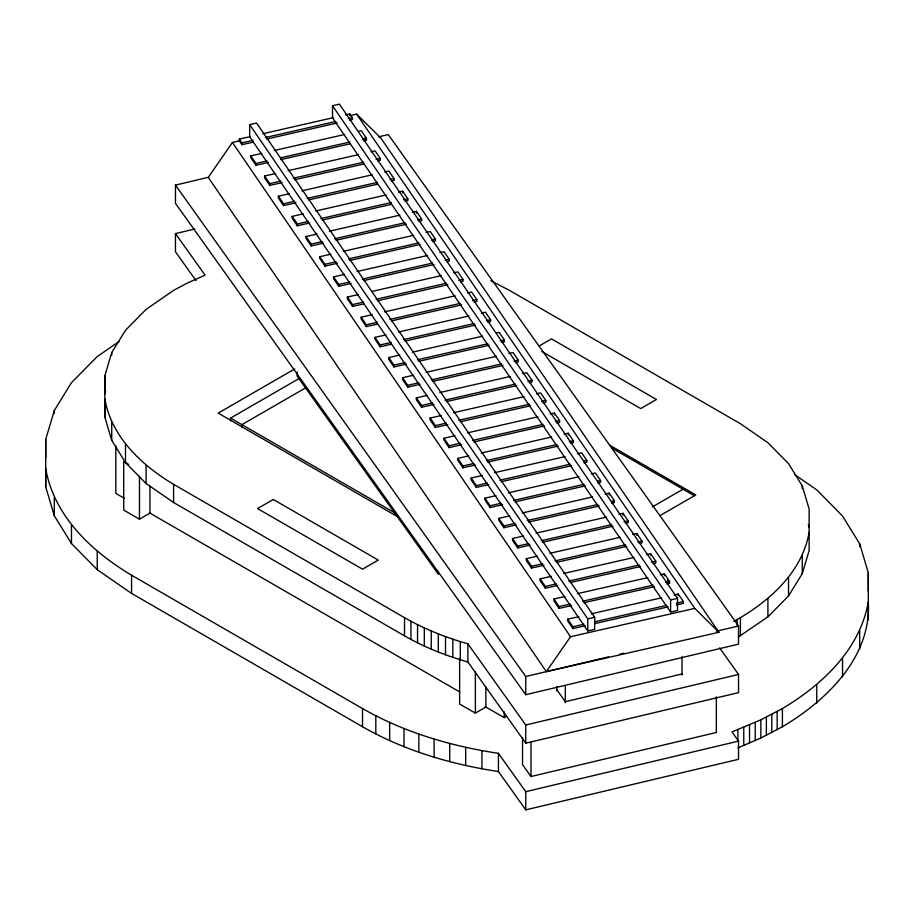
<?xml version="1.0" encoding="UTF-8"?>
<svg xmlns="http://www.w3.org/2000/svg" width="914" height="914" viewBox="0 0 914 914"><rect width="100%" height="100%" fill="white"/><g stroke="black" fill="none" stroke-linecap="round" stroke-linejoin="round"><path stroke-width="1.37" d="M737.906 747.869L760.848 738.032L782.407 726.744C826.45 700.592 871.51 657.28 868.3 601.96C859.846 649.66 822.303 684.735 782.407 708.567L760.848 719.844L731.988 731.92L738.535 741.117L738.535 759.294L525.756 809.85L498.438 771.53C451.082 764.378 404.262 750.6 362.527 726.744L131.582 593.414L97.227 569.673L71.463 543.544L54.292 515.69L45.7 486.819L45.7 439.417L54.292 410.546L71.463 382.692L97.238 356.563L118.991 341.528M719.626 647.912L738.535 674.441L738.535 692.629L525.756 743.185L467.877 661.987C445.849 655.726 424.382 647.261 404.514 635.836L173.58 502.506L146.091 483.517L125.481 462.61L111.737 440.331L104.87 417.23L104.87 375.677L111.737 352.576L125.481 330.297L146.091 309.389L173.58 290.389L187.142 283.157L205.067 275.137L175.465 233.607L194.808 229.014M485.871 687.088L485.871 707.048L475.371 713.114L459.628 704.02L459.628 658.388M868.3 620.149L868.3 572.747L859.708 543.876L842.537 516.022L816.773 489.893L795.009 474.857M105.67 391.135L104.87 393.854L104.87 375.677M733.736 621.36L740.42 617.658C772.341 598.59 802.366 570.53 809.13 532.382M738.215 637.092L767.909 616.847L788.519 595.939L802.264 573.661L809.13 550.559L809.13 509.007L802.264 485.905L788.519 463.627L767.909 442.719L740.42 423.719L509.486 290.389L490.818 280.712M252.95 142.184L241.913 144.698L239.319 140.916L232.419 142.481L208.255 177.385L546.344 671.63L718.941 632.271L380.841 138.037L356.677 114.147L349.776 115.724L349.776 113.907L345.629 114.856M546.344 671.63L570.507 636.727L694.777 608.393L718.941 632.271M294.754 368.913L218.195 413.117L397.156 516.456M230.579 420.92L230.568 418.086L299.369 378.362M241.913 427.272L241.913 424.633L305.802 387.753M128.566 464.403L123.721 461.604L123.721 510.081L139.465 519.175L149.953 513.12L149.953 486.019M539.363 345.869L551.473 338.877L656.446 399.487L640.703 408.569L541.899 351.536M652.31 506.95L683.021 489.219M659.977 515.622L695.805 494.931L609.409 445.049M485.151 706.636L504.242 717.661L506.664 716.256M378.579 136.86L388.244 134.564L738.535 625.964L738.535 644.141L525.756 694.697L175.465 203.308L175.465 185.119L208.62 177.236M175.465 185.119L525.756 676.52L608.655 656.823M619.715 654.196L623.851 653.213M716.427 631.22L738.535 625.964M682.015 673.972L565.332 701.701L556.855 689.807M104.87 417.23L104.87 399.041C111.634 437.2 141.659 465.26 173.58 484.329L404.514 617.658C424.382 629.083 445.849 637.538 467.877 643.81L525.756 725.008L738.535 674.441M522.534 737.541L522.534 764.63L531.011 776.523L716.336 732.48L716.336 696.834M45.7 486.819L45.7 468.631C54.154 516.33 91.686 551.405 131.582 575.237L362.527 708.567C404.262 732.422 451.082 746.201 498.438 753.342L525.756 791.673L738.535 741.117M249.671 124.612L256.583 123.036L594.671 617.281L594.671 629.392L587.771 630.968L249.671 136.734L249.671 124.612L587.771 618.847L587.771 630.968M332.513 105.716L339.425 104.15L677.514 598.384L677.514 610.506L670.613 612.083L332.513 117.837L332.513 105.716L670.613 599.961L670.613 612.083M239.319 140.916L239.319 139.088L250.367 136.574M262.786 133.741L333.21 117.689M239.319 139.088L241.913 142.881L252.95 140.356M265.38 137.523L335.804 121.471M348.223 118.637L352.37 117.689L352.37 119.505L349.605 120.145M266.762 139.031L337.175 122.979M268.408 162.429L255.977 165.263L250.802 157.688L250.802 155.871L261.838 153.358M274.269 150.524L344.692 134.461M358.494 131.319L361.259 130.691L366.434 138.254L366.434 140.082L363.669 140.71M250.802 155.871L255.977 163.446L267.025 160.933M280.827 157.779L349.868 142.036M362.298 139.202L366.434 138.254M280.827 159.596L349.868 143.852M282.197 182.594L269.779 185.428L264.592 177.864L264.592 176.036L275.64 173.523M288.07 170.69L358.482 154.637M370.913 151.804L375.048 150.856L380.235 158.43L380.235 160.247L377.471 160.875M264.592 176.036L269.779 183.611L280.815 181.098M293.245 178.264L363.669 162.201M376.088 159.367L380.235 158.43M294.628 179.761L363.669 164.029M295.999 202.771L283.569 205.604L278.393 198.03L278.393 196.213L289.441 193.688M301.86 190.855L372.284 174.803M384.703 171.969L388.85 171.021L394.025 178.596L394.025 180.412L391.272 181.041M278.393 196.213L283.569 203.788L294.616 201.263M307.047 198.429L377.459 182.377M389.89 179.544L394.025 178.596M308.418 199.938L377.459 184.194M309.789 222.936L297.37 225.769L292.183 218.195L292.183 216.378L303.231 213.853M315.661 211.02L386.074 194.968M398.504 192.134L402.64 191.186L407.827 198.761L407.827 200.577L405.062 201.206M292.183 216.378L297.37 223.953L308.418 221.428M320.837 218.595L391.261 202.542M403.68 199.709L407.827 198.761M322.219 220.103L391.261 204.359M323.59 243.101L311.16 245.935L305.984 238.36L305.984 236.543L317.032 234.03M329.451 231.196L399.875 215.133M412.294 212.299L416.441 211.363L421.617 218.937L421.617 220.754L418.863 221.382M305.984 236.543L311.16 244.118L322.208 241.604M334.638 238.771L405.051 222.708M417.481 219.874L421.617 218.937M336.021 240.268L406.433 224.216M337.392 263.266L324.961 266.1L319.774 258.536L319.774 256.708L330.822 254.195M343.253 251.361L413.665 235.309M426.095 232.476L430.243 231.528L435.418 239.102L435.418 240.919L432.653 241.547M319.774 256.708L324.961 264.283L336.009 261.77M348.428 258.936L418.852 242.873M431.271 240.039L435.418 239.102M349.811 260.433L420.234 244.381M351.182 283.443L338.751 286.276L333.576 278.701L333.576 276.885L344.624 274.36M357.043 271.527L427.466 255.474M439.897 252.641L444.033 251.693L449.22 259.268L449.22 261.084L446.455 261.712M333.576 276.885L338.751 284.46L349.799 281.935M362.23 279.101L432.642 263.049M445.072 260.216L449.22 259.268M363.612 280.609L434.024 264.546M363.601 303.928L352.553 306.441L347.377 298.867L347.377 297.05L358.414 294.537M372.227 291.383L441.256 275.64M453.687 272.806L457.834 271.858L463.01 279.433L463.01 281.249L460.245 281.889M347.377 297.05L352.553 304.625L363.601 302.1M376.02 299.266L446.443 283.214M458.874 280.381L463.01 279.433M377.402 300.775L447.826 284.722M377.391 324.093L366.354 326.606L361.167 319.032L361.167 317.215L372.215 314.702M384.645 311.868L455.058 295.805M467.488 292.971L471.624 292.034L476.811 299.609L476.811 301.426L474.046 302.054M361.167 317.215L366.354 324.79L377.391 322.276M389.821 319.443L460.233 303.379M472.664 300.546L476.811 299.609M391.203 320.94L461.616 304.888M391.192 344.258L380.144 346.783L374.969 339.208L374.969 337.392L386.005 334.867M398.435 332.033L468.859 315.981M481.278 313.148L485.425 312.2L490.601 319.774L490.601 321.591L487.848 322.219M374.969 337.392L380.144 344.955L391.192 342.442M403.622 339.608L474.035 323.556M486.465 320.723L490.601 319.774M404.993 341.105L475.417 325.053M406.364 364.115L393.945 366.948L388.758 359.373L388.758 357.557L399.806 355.032M412.237 352.198L482.649 336.146M496.462 332.993L499.215 332.365L504.402 339.939L504.402 341.756L501.637 342.384M388.758 357.557L393.945 365.132L404.982 362.607M417.412 359.773L487.836 343.721M500.255 340.888L504.402 339.939M418.795 361.281L489.207 345.218M420.166 384.28L407.735 387.113L402.56 379.538L402.56 377.722L413.608 375.208M426.027 372.375L496.451 356.311M508.87 353.478L513.017 352.541L518.192 360.105L518.192 361.933L515.439 362.561M402.56 377.722L407.735 385.297L418.783 382.772M431.214 379.938L501.626 363.886M514.056 361.053L518.192 360.105M432.596 381.446L503.008 365.394M433.956 404.445L421.537 407.278L416.35 399.704L416.35 397.887L427.398 395.374M439.828 392.54L510.241 376.477M522.671 373.643L526.818 372.706L531.994 380.281L531.994 382.098L529.229 382.726M416.35 397.887L421.537 405.462L432.585 402.948M445.004 400.115L515.427 384.051M527.846 381.218L531.994 380.281M446.386 401.612L516.81 385.559M447.757 424.622L435.327 427.455L430.151 419.88L430.151 418.064L441.199 415.539M453.618 412.705L524.042 396.653M536.472 393.82L540.608 392.871L545.795 400.446L545.795 402.263L543.03 402.891M430.151 418.064L435.327 425.627L446.375 423.113M458.805 420.28L529.217 404.228M541.648 401.395L545.795 400.446M460.188 421.788L530.6 405.725M461.559 444.787L449.128 447.62L443.953 440.045L443.953 438.229L454.989 435.704M467.42 432.87L537.832 416.818M550.262 413.985L554.41 413.037L559.585 420.611L559.585 422.428L556.82 423.056M443.953 438.229L449.128 445.804L460.176 443.279M472.595 440.445L543.019 424.393M555.449 421.56L559.585 420.611M473.978 441.953L544.401 425.89M475.349 464.952L462.93 467.785L457.743 460.21L457.743 458.394L468.791 455.88M481.221 453.047L551.633 436.983M564.064 434.15L568.2 433.213L573.386 440.777L573.386 442.604L570.622 443.233M457.743 458.394L462.93 465.969L473.966 463.455M486.397 460.622L556.809 444.558M569.239 441.725L573.386 440.777M487.779 462.118L558.191 446.066M488.762 484.569L476.343 487.402L471.156 479.827L471.156 478.011L482.204 475.486M494.634 472.652L565.046 456.6M577.477 453.767L581.612 452.818L586.799 460.393L586.799 462.21L584.035 462.838M471.156 478.011L476.343 485.574L487.379 483.06M499.809 480.227L570.233 464.175M584.035 461.022L586.799 460.393M501.192 481.735L571.604 465.672M502.563 504.734L490.133 507.567L484.957 499.992L484.957 498.176L496.005 495.651M508.424 492.817L578.848 476.765M591.267 473.932L595.414 472.984L600.589 480.558L600.589 482.375L597.836 483.003M484.957 498.176L490.133 505.75L501.18 503.226M513.611 500.392L584.023 484.34M597.836 481.187L600.589 480.558M514.993 501.9L585.406 485.837M516.353 524.899L503.934 527.732L498.747 520.157L498.747 518.341L509.795 515.827M522.225 512.994L592.638 496.93M605.068 494.097L609.215 493.16L614.391 500.723L614.391 502.551L611.626 503.18M498.747 518.341L503.934 525.916L514.982 523.391M527.401 520.557L597.825 504.505M611.626 501.363L614.391 500.723M528.783 522.065L599.207 506.013M530.154 545.064L517.724 547.897L512.548 540.334L512.548 538.506L523.596 535.992M536.015 533.159L606.439 517.107M618.869 514.274L623.005 513.325L628.192 520.9L628.192 522.717L625.427 523.345M512.548 538.506L517.724 546.081L528.772 543.567M541.202 540.734L611.615 524.67M624.045 521.837L628.192 520.9M542.585 542.231L612.997 526.178M543.956 565.24L531.525 568.074L526.35 560.499L526.35 558.683L537.386 556.158M549.817 553.324L620.229 537.272M632.659 534.439L636.807 533.49L641.982 541.065L641.982 542.882L639.217 543.51M526.35 558.683L531.525 566.246L542.573 563.732M554.992 560.899L625.416 544.847M637.846 542.013L641.982 541.065M556.375 562.407L626.798 546.344M557.746 585.406L545.327 588.239L540.14 580.664L540.14 578.848L551.188 576.323M563.618 573.489L634.03 557.437M646.461 554.604L650.597 553.656L655.784 561.23L655.784 563.047L653.019 563.675M540.14 578.848L545.327 586.422L556.363 583.897M568.794 581.064L639.206 565.012M651.636 562.179L655.784 561.23M570.176 582.572L640.588 566.509M571.547 605.571L559.117 608.404L553.941 600.829L553.941 599.013L564.978 596.499M577.408 593.666L647.832 577.602M660.251 574.769L664.398 573.832L669.574 581.395L669.574 583.223L666.82 583.852M553.941 599.013L559.117 606.588L570.165 604.074M582.595 601.241L653.007 585.177M665.438 582.344L669.574 581.395M583.966 602.737L654.39 586.685M585.337 625.736L572.918 628.569L567.731 621.006L567.731 619.178L578.779 616.664M591.209 613.831L661.622 597.779M674.052 594.945L678.188 593.997L683.375 601.572L683.375 603.389L676.474 604.965M587.771 618.847L594.671 617.281M670.613 599.961L677.514 598.384M567.731 619.178L572.918 626.753L583.955 624.239M595.003 621.714L666.809 605.342M676.474 603.149L683.375 601.572M595.003 623.542L668.18 606.85M611.432 447.883L694.366 495.765M230.568 418.086L396.208 513.714M124.19 498.244L115.838 493.423L115.838 446.363M149.405 512.8L459.685 691.932M196.019 280.632L175.465 251.784L175.465 233.607M356.677 114.147L694.777 608.393M349.776 113.907L352.37 117.689M364.96 137.911L366.434 140.082M667.357 579.979L669.574 583.223M232.419 142.481L570.507 636.727M808.33 524.465L809.13 527.184M241.913 424.633L241.924 427.478M868.3 572.747L868.3 590.935M859.708 543.876L859.708 546.675M859.708 630.843L859.708 649.02M842.537 658.686L842.537 676.874M816.762 684.826L816.762 703.003M802.264 485.905L802.264 488.704M802.264 555.472L802.264 573.661M788.519 577.751L788.519 595.939M782.407 708.567L782.407 726.744M777.163 711.526L777.163 729.703M771.816 714.394L771.816 732.571M767.909 598.67L767.909 616.847M766.366 717.159L766.366 735.347M760.848 719.844L760.848 738.032M755.227 722.437L755.227 740.626M749.537 724.939L749.537 743.128M743.756 727.361L743.756 745.538M740.42 617.658L740.42 635.836M737.906 729.68L737.906 740.877M737.107 619.532L737.107 625.13M682.015 656.503L682.015 675.046M678.188 593.997L678.188 595.814M664.398 573.832L664.398 575.649M650.597 553.656L650.597 555.484M636.807 533.49L636.807 535.307M623.005 513.325L623.005 515.142M609.215 493.16L609.215 494.977M572.918 626.753L572.918 628.569M568.2 433.213L568.2 435.03M565.332 685.66L565.332 702.775M559.117 606.588L559.117 608.404M556.855 686.608L556.855 690.881M554.41 413.037L554.41 414.853M545.327 586.422L545.327 588.239M531.525 566.246L531.525 568.074M531.011 742.294L531.011 776.523M525.756 676.52L525.756 694.697M525.756 725.008L525.756 743.185M525.756 791.673L525.756 809.85M517.724 546.081L517.724 547.897M504.242 711.949L504.242 717.661M503.934 525.916L503.934 527.732M498.438 753.342L498.438 771.53M490.133 505.75L490.133 507.567M481.941 750.611L481.941 768.788M476.343 485.574L476.343 487.402M475.371 671.756L475.371 713.114M467.877 643.81L467.877 661.987M465.694 747.321L465.694 765.498M462.93 465.969L462.93 467.785M460.302 641.571L460.302 659.748M452.841 639.16L452.841 657.337M449.734 743.459L449.734 761.648M449.128 445.804L449.128 447.62M445.506 636.59L445.506 654.767M438.389 571.501L438.389 574.3L297.141 376.157L297.141 371.964M438.297 633.848L438.297 652.036M435.327 425.627L435.327 427.455M434.104 739.049L434.104 757.226M431.237 630.946L431.237 649.134M424.313 627.884L424.313 646.061M421.537 405.462L421.537 407.278M418.852 734.079L418.852 752.256M417.549 624.639L417.549 642.816M416.441 211.363L416.441 213.179M410.946 621.234L410.946 639.412M407.735 385.297L407.735 387.113M404.514 617.658L404.514 635.836M404.022 728.538L404.022 746.727M402.64 191.186L402.64 193.014M393.945 365.132L393.945 366.948M389.661 722.448L389.661 740.626M380.144 344.955L380.144 346.783M375.814 715.788L375.814 733.965M366.354 324.79L366.354 326.606M362.527 708.567L362.527 726.744M352.553 304.625L352.553 306.441M338.751 284.46L338.751 286.276M324.961 264.283L324.961 266.1M311.16 244.118L311.16 245.935M297.37 223.953L297.37 225.769M283.569 203.788L283.569 205.604M269.779 183.611L269.779 185.428M255.977 163.446L255.977 165.263M241.913 142.881L241.913 144.698M173.58 484.329L173.58 502.506M146.091 465.34L146.091 483.517M139.465 476.4L139.465 519.175M131.582 575.237L131.582 593.414M125.481 444.421L125.481 462.61M111.737 352.576L111.737 355.375M111.737 422.142L111.737 440.331M97.227 551.496L97.227 569.673M71.463 525.356L71.463 543.544M54.292 410.546L54.292 413.345M54.292 497.513L54.292 515.69M45.7 439.417L45.7 457.594M273.297 499.478L257.554 508.572L362.527 569.171L378.27 560.088L273.297 499.478"/></g></svg>
